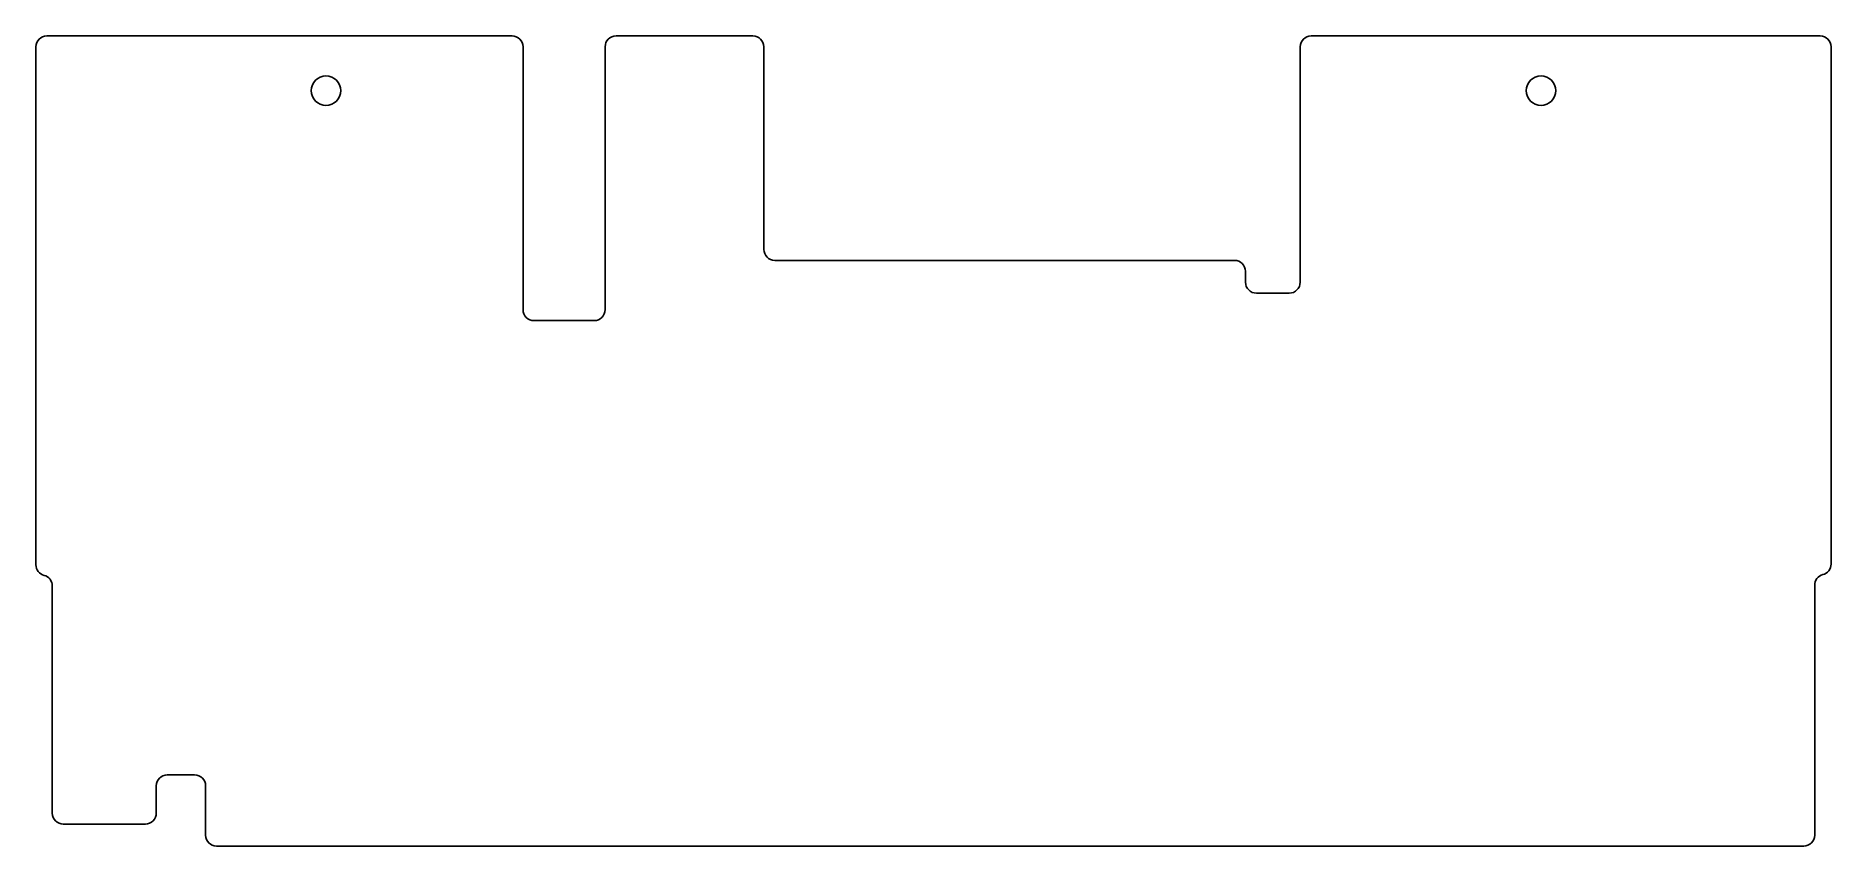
# Model space of a CAD drawing. Extents: x 3 to 331, y 0 to 148.
import ezdxf

# ---------------------------------------------------------------- set-up
doc = ezdxf.new("R2010")
doc.units = 0
doc.layers.add('Part__Feature258', color=7, linetype='CONTINUOUS')

msp = doc.modelspace()

# ---------------------------------------------------------------- linework, layer by layer
at = {"layer": 'Part__Feature258'}
for p, q in [((4.60362, 148.285, 41.0555), (89.6036, 148.285, 41.0555)), ((89.6036, 148.285, 44.0555), (4.60362, 148.285, 44.0555)), ((4.60362, 148.285, 44.0555), (4.60362, 148.285, 41.0555)), ((4.60362, 148.285, 44.0555), (4.60362, 148.285, 41.0555)), ((89.6036, 148.285, 44.0555), (4.60362, 148.285, 44.0555)), ((4.60362, 148.285, 41.0555), (89.6036, 148.285, 41.0555)), ((89.6036, 148.285, 41.0555), (89.6036, 148.285, 44.0555)), ((89.6036, 148.285, 41.0555), (89.6036, 148.285, 44.0555)), ((108.604, 148.285, 41.0555), (133.604, 148.285, 41.0555)), ((133.604, 148.285, 44.0555), (108.604, 148.285, 44.0555)), ((108.604, 148.285, 44.0555), (108.604, 148.285, 41.0555)), ((108.604, 148.285, 41.0555), (133.604, 148.285, 41.0555)), ((108.604, 148.285, 44.0555), (108.604, 148.285, 41.0555)), ((133.604, 148.285, 44.0555), (108.604, 148.285, 44.0555)), ((133.604, 148.285, 41.0555), (133.604, 148.285, 44.0555)), ((133.604, 148.285, 41.0555), (133.604, 148.285, 44.0555)), ((235.604, 148.285, 41.0555), (328.604, 148.285, 41.0555)), ((235.604, 148.285, 44.0555), (235.604, 148.285, 41.0555)), ((235.604, 148.285, 44.0555), (235.604, 148.285, 41.0555)), ((328.604, 148.285, 44.0555), (235.604, 148.285, 44.0555)), ((235.604, 148.285, 41.0555), (328.604, 148.285, 41.0555)), ((328.604, 148.285, 44.0555), (235.604, 148.285, 44.0555)), ((328.604, 148.285, 41.0555), (328.604, 148.285, 44.0555)), ((328.604, 148.285, 41.0555), (328.604, 148.285, 44.0555)), ((2.60362, 51.6783, 41.0555), (2.60362, 146.285, 41.0555)), ((2.60362, 146.285, 44.0555), (2.60362, 51.6783, 44.0555)), ((2.60362, 146.285, 41.0555), (2.60362, 146.285, 44.0555)), ((2.60362, 146.285, 41.0555), (2.60362, 146.285, 44.0555)), ((2.60362, 51.6783, 41.0555), (2.60362, 146.285, 41.0555)), ((2.60362, 146.285, 44.0555), (2.60362, 51.6783, 44.0555)), ((91.6036, 146.285, 41.0555), (91.6036, 98.285, 41.0555)), ((91.6036, 98.285, 44.0555), (91.6036, 146.285, 44.0555)), ((91.6036, 146.285, 41.0555), (91.6036, 98.285, 41.0555)), ((91.6036, 146.285, 44.0555), (91.6036, 146.285, 41.0555)), ((91.6036, 98.285, 44.0555), (91.6036, 146.285, 44.0555)), ((91.6036, 146.285, 44.0555), (91.6036, 146.285, 41.0555)), ((106.604, 98.285, 41.0555), (106.604, 146.285, 41.0555)), ((106.604, 146.285, 44.0555), (106.604, 98.285, 44.0555)), ((106.604, 146.285, 41.0555), (106.604, 146.285, 44.0555)), ((106.604, 146.285, 41.0555), (106.604, 146.285, 44.0555)), ((106.604, 98.285, 41.0555), (106.604, 146.285, 41.0555)), ((106.604, 146.285, 44.0555), (106.604, 98.285, 44.0555)), ((135.604, 146.285, 41.0555), (135.604, 109.285, 41.0555)), ((135.604, 109.285, 44.0555), (135.604, 146.285, 44.0555)), ((135.604, 146.285, 41.0555), (135.604, 109.285, 41.0555)), ((135.604, 146.285, 44.0555), (135.604, 146.285, 41.0555)), ((135.604, 109.285, 44.0555), (135.604, 146.285, 44.0555)), ((135.604, 146.285, 44.0555), (135.604, 146.285, 41.0555)), ((233.604, 103.285, 41.0555), (233.604, 146.285, 41.0555)), ((233.604, 146.285, 44.0555), (233.604, 103.285, 44.0555)), ((233.604, 146.285, 41.0555), (233.604, 146.285, 44.0555)), ((233.604, 103.285, 41.0555), (233.604, 146.285, 41.0555)), ((233.604, 146.285, 41.0555), (233.604, 146.285, 44.0555)), ((233.604, 146.285, 44.0555), (233.604, 103.285, 44.0555)), ((330.604, 146.285, 41.0555), (330.604, 51.8053, 41.0555)), ((330.604, 51.8053, 44.0555), (330.604, 146.285, 44.0555)), ((330.604, 146.285, 41.0555), (330.604, 51.8053, 41.0555)), ((330.604, 146.285, 44.0555), (330.604, 146.285, 41.0555)), ((330.604, 51.8053, 44.0555), (330.604, 146.285, 44.0555)), ((330.604, 146.285, 44.0555), (330.604, 146.285, 41.0555)), ((55.6036, 135.585, 41.0555), (55.6036, 135.585, 44.0555)), ((55.6036, 135.585, 41.0555), (55.6036, 135.585, 44.0555)), ((277.604, 135.585, 41.0555), (277.604, 135.585, 44.0555)), ((277.604, 135.585, 41.0555), (277.604, 135.585, 44.0555)), ((135.604, 109.285, 41.0555), (135.604, 109.285, 44.0555)), ((135.604, 109.285, 41.0555), (135.604, 109.285, 44.0555)), ((137.604, 107.285, 41.0555), (221.604, 107.285, 41.0555)), ((221.604, 107.285, 44.0555), (137.604, 107.285, 44.0555)), ((137.604, 107.285, 41.0555), (221.604, 107.285, 41.0555)), ((137.604, 107.285, 44.0555), (137.604, 107.285, 41.0555)), ((221.604, 107.285, 44.0555), (137.604, 107.285, 44.0555)), ((137.604, 107.285, 44.0555), (137.604, 107.285, 41.0555)), ((221.604, 107.285, 41.0555), (221.604, 107.285, 44.0555)), ((221.604, 107.285, 41.0555), (221.604, 107.285, 44.0555)), ((223.604, 105.285, 44.0555), (223.604, 105.285, 41.0555)), ((223.604, 103.285, 41.0555), (223.604, 105.285, 41.0555)), ((223.604, 105.285, 44.0555), (223.604, 105.285, 41.0555)), ((223.604, 105.285, 44.0555), (223.604, 103.285, 44.0555)), ((223.604, 103.285, 41.0555), (223.604, 105.285, 41.0555)), ((223.604, 105.285, 44.0555), (223.604, 103.285, 44.0555)), ((223.604, 103.285, 41.0555), (223.604, 103.285, 44.0555)), ((223.604, 103.285, 41.0555), (223.604, 103.285, 44.0555)), ((233.604, 103.285, 44.0555), (233.604, 103.285, 41.0555)), ((233.604, 103.285, 44.0555), (233.604, 103.285, 41.0555)), ((225.604, 101.285, 41.0555), (231.604, 101.285, 41.0555)), ((225.604, 101.285, 44.0555), (225.604, 101.285, 41.0555)), ((225.604, 101.285, 44.0555), (225.604, 101.285, 41.0555)), ((231.604, 101.285, 44.0555), (225.604, 101.285, 44.0555)), ((225.604, 101.285, 41.0555), (231.604, 101.285, 41.0555)), ((231.604, 101.285, 44.0555), (225.604, 101.285, 44.0555)), ((231.604, 101.285, 41.0555), (231.604, 101.285, 44.0555)), ((231.604, 101.285, 41.0555), (231.604, 101.285, 44.0555)), ((91.6036, 98.285, 41.0555), (91.6036, 98.285, 44.0555)), ((91.6036, 98.285, 41.0555), (91.6036, 98.285, 44.0555)), ((93.6036, 96.285, 41.0555), (104.604, 96.285, 41.0555)), ((104.604, 96.285, 44.0555), (93.6036, 96.285, 44.0555)), ((93.6036, 96.285, 41.0555), (104.604, 96.285, 41.0555)), ((93.6036, 96.285, 44.0555), (93.6036, 96.285, 41.0555)), ((104.604, 96.285, 44.0555), (93.6036, 96.285, 44.0555)), ((93.6036, 96.285, 44.0555), (93.6036, 96.285, 41.0555)), ((104.604, 96.285, 41.0555), (104.604, 96.285, 44.0555)), ((104.604, 96.285, 41.0555), (104.604, 96.285, 44.0555)), ((106.604, 98.285, 44.0555), (106.604, 98.285, 41.0555)), ((106.604, 98.285, 44.0555), (106.604, 98.285, 41.0555)), ((2.60362, 51.6783, 44.0555), (2.60362, 51.6783, 41.0555)), ((2.60362, 51.6783, 44.0555), (2.60362, 51.6783, 41.0555)), ((4.10362, 49.7418, 41.0555), (4.10362, 49.7418, 44.0555)), ((4.10362, 49.7418, 41.0555), (4.10362, 49.7418, 44.0555)), ((329.104, 49.8688, 41.0555), (329.104, 49.8688, 44.0555)), ((329.104, 49.8688, 41.0555), (329.104, 49.8688, 44.0555)), ((330.604, 51.8053, 41.0555), (330.604, 51.8053, 44.0555)), ((330.604, 51.8053, 41.0555), (330.604, 51.8053, 44.0555)), ((5.60362, 6.30529, 41.0555), (5.60362, 47.8053, 41.0555)), ((5.60362, 47.8053, 44.0555), (5.60362, 6.30529, 44.0555)), ((5.60362, 47.8053, 41.0555), (5.60362, 47.8053, 44.0555)), ((5.60362, 47.8053, 41.0555), (5.60362, 47.8053, 44.0555)), ((5.60362, 6.30529, 41.0555), (5.60362, 47.8053, 41.0555)), ((5.60362, 47.8053, 44.0555), (5.60362, 6.30529, 44.0555)), ((327.604, 47.9323, 41.0555), (327.604, 2.2853, 41.0555)), ((327.604, 2.2853, 44.0555), (327.604, 47.9323, 44.0555)), ((327.604, 47.9323, 41.0555), (327.604, 2.2853, 41.0555)), ((327.604, 47.9323, 44.0555), (327.604, 47.9323, 41.0555)), ((327.604, 2.2853, 44.0555), (327.604, 47.9323, 44.0555)), ((327.604, 47.9323, 44.0555), (327.604, 47.9323, 41.0555)), ((31.6036, 13.2853, 41.0555), (26.6036, 13.2853, 41.0555)), ((26.6036, 13.2853, 44.0555), (31.6036, 13.2853, 44.0555)), ((26.6036, 13.2853, 41.0555), (26.6036, 13.2853, 44.0555)), ((26.6036, 13.2853, 41.0555), (26.6036, 13.2853, 44.0555)), ((31.6036, 13.2853, 41.0555), (26.6036, 13.2853, 41.0555)), ((26.6036, 13.2853, 44.0555), (31.6036, 13.2853, 44.0555)), ((31.6036, 13.2853, 44.0555), (31.6036, 13.2853, 41.0555)), ((31.6036, 13.2853, 44.0555), (31.6036, 13.2853, 41.0555)), ((24.6036, 11.2853, 41.0555), (24.6036, 6.30529, 41.0555)), ((24.6036, 6.30529, 44.0555), (24.6036, 11.2853, 44.0555)), ((24.6036, 11.2853, 41.0555), (24.6036, 6.30529, 41.0555)), ((24.6036, 11.2853, 44.0555), (24.6036, 11.2853, 41.0555)), ((24.6036, 6.30529, 44.0555), (24.6036, 11.2853, 44.0555)), ((24.6036, 11.2853, 44.0555), (24.6036, 11.2853, 41.0555)), ((33.6036, 2.28529, 41.0555), (33.6036, 11.2853, 41.0555)), ((33.6036, 11.2853, 44.0555), (33.6036, 2.28529, 44.0555)), ((33.6036, 11.2853, 41.0555), (33.6036, 11.2853, 44.0555)), ((33.6036, 11.2853, 41.0555), (33.6036, 11.2853, 44.0555)), ((33.6036, 2.28529, 41.0555), (33.6036, 11.2853, 41.0555)), ((33.6036, 11.2853, 44.0555), (33.6036, 2.28529, 44.0555)), ((5.60362, 6.30529, 44.0555), (5.60362, 6.30529, 41.0555)), ((5.60362, 6.30529, 44.0555), (5.60362, 6.30529, 41.0555)), ((22.6036, 4.30529, 41.0555), (7.60362, 4.30529, 41.0555)), ((7.60362, 4.30529, 44.0555), (22.6036, 4.30529, 44.0555)), ((7.60362, 4.30529, 44.0555), (22.6036, 4.30529, 44.0555)), ((7.60362, 4.30529, 41.0555), (7.60362, 4.30529, 44.0555)), ((22.6036, 4.30529, 41.0555), (7.60362, 4.30529, 41.0555)), ((7.60362, 4.30529, 41.0555), (7.60362, 4.30529, 44.0555)), ((22.6036, 4.30529, 44.0555), (22.6036, 4.30529, 41.0555)), ((22.6036, 4.30529, 44.0555), (22.6036, 4.30529, 41.0555)), ((24.6036, 6.30529, 41.0555), (24.6036, 6.30529, 44.0555)), ((24.6036, 6.30529, 41.0555), (24.6036, 6.30529, 44.0555)), ((33.6036, 2.28529, 44.0555), (33.6036, 2.28529, 41.0555)), ((33.6036, 2.28529, 44.0555), (33.6036, 2.28529, 41.0555)), ((35.6036, 0.28529, 41.0555), (325.604, 0.28529, 41.0555)), ((325.604, 0.28529, 44.0555), (35.6036, 0.28529, 44.0555)), ((35.6036, 0.28529, 41.0555), (35.6036, 0.28529, 44.0555)), ((35.6036, 0.28529, 41.0555), (35.6036, 0.28529, 44.0555)), ((35.6036, 0.28529, 41.0555), (325.604, 0.28529, 41.0555)), ((325.604, 0.28529, 44.0555), (35.6036, 0.28529, 44.0555)), ((325.604, 0.2853, 44.0555), (325.604, 0.2853, 41.0555)), ((325.604, 0.2853, 44.0555), (325.604, 0.2853, 41.0555)), ((327.604, 2.2853, 41.0555), (327.604, 2.2853, 44.0555)), ((327.604, 2.2853, 41.0555), (327.604, 2.2853, 44.0555))]:
    msp.add_line(p, q, dxfattribs=at)
for centre in [(55.6036, 138.285), (55.6036, 138.285), (55.6036, 138.285), (55.6036, 138.285), (277.604, 138.285), (277.604, 138.285), (277.604, 138.285), (277.604, 138.285)]:
    msp.add_circle(centre, 2.7, dxfattribs=at)
for centre, start, end in [((4.60362, 146.285, 41.0555), 90, 180), ((4.60362, 146.285, 44.0555), 90, 180), ((4.60362, 146.285, 44.0555), 90, 180), ((4.60362, 146.285, 41.0555), 90, 180), ((89.6036, 146.285, 41.0555), 0, 90), ((89.6036, 146.285, 44.0555), 0, 90), ((89.6036, 146.285, 41.0555), 0, 90), ((89.6036, 146.285, 44.0555), 0, 90), ((108.604, 146.285, 41.0555), 90, 180), ((108.604, 146.285, 44.0555), 90, 180), ((108.604, 146.285, 44.0555), 90, 180), ((108.604, 146.285, 41.0555), 90, 180), ((133.604, 146.285, 41.0555), 0, 90), ((133.604, 146.285, 44.0555), 0, 90), ((133.604, 146.285, 41.0555), 0, 90), ((133.604, 146.285, 44.0555), 0, 90), ((235.604, 146.285, 41.0555), 90, 180), ((235.604, 146.285, 44.0555), 90, 180), ((235.604, 146.285, 41.0555), 90, 180), ((235.604, 146.285, 44.0555), 90, 180), ((328.604, 146.285, 41.0555), 0, 90), ((328.604, 146.285, 44.0555), 0, 90), ((328.604, 146.285, 41.0555), 0, 90), ((328.604, 146.285, 44.0555), 0, 90), ((137.604, 109.285, 41.0555), 180, -90), ((137.604, 109.285, 44.0555), 180, -90), ((137.604, 109.285, 44.0555), 180, -90), ((137.604, 109.285, 41.0555), 180, -90), ((221.604, 105.285, 44.0555), 0, 90), ((221.604, 105.285, 41.0555), 0, 90), ((221.604, 105.285, 41.0555), 0, 90), ((221.604, 105.285, 44.0555), 0, 90), ((225.604, 103.285, 41.0555), 180, -90), ((225.604, 103.285, 44.0555), 180, -90), ((225.604, 103.285, 41.0555), 180, -90), ((225.604, 103.285, 44.0555), 180, -90), ((231.604, 103.285, 41.0555), -90, 0), ((231.604, 103.285, 41.0555), -90, 0), ((231.604, 103.285, 44.0555), -90, 0), ((231.604, 103.285, 44.0555), -90, 0), ((93.6036, 98.285, 41.0555), 180, -90), ((93.6036, 98.285, 44.0555), 180, -90), ((93.6036, 98.285, 44.0555), 180, -90), ((93.6036, 98.285, 41.0555), 180, -90), ((104.604, 98.285, 41.0555), -90, 0), ((104.604, 98.285, 44.0555), -90, 0), ((104.604, 98.285, 44.0555), -90, 0), ((104.604, 98.285, 41.0555), -90, 0), ((4.60362, 51.6783, 41.0555), 180, -104.478), ((4.60362, 51.6783, 44.0555), 180, -104.478), ((4.60362, 51.6783, 41.0555), 180, -104.478), ((4.60362, 51.6783, 44.0555), 180, -104.478), ((3.60362, 47.8053, 41.0555), 0, 75.5225), ((3.60362, 47.8053, 44.0555), 0, 75.5225), ((3.60362, 47.8053, 44.0555), 0, 75.5225), ((3.60362, 47.8053, 41.0555), 0, 75.5225), ((329.604, 47.9323, 41.0555), 104.478, 180), ((329.604, 47.9323, 44.0555), 104.478, 180), ((329.604, 47.9323, 44.0555), 104.478, 180), ((329.604, 47.9323, 41.0555), 104.478, 180), ((328.604, 51.8053, 41.0555), -75.5225, 0), ((328.604, 51.8053, 44.0555), -75.5225, 0), ((328.604, 51.8053, 41.0555), -75.5225, 0), ((328.604, 51.8053, 44.0555), -75.5225, 0), ((26.6036, 11.2853, 41.0555), 90, -180), ((26.6036, 11.2853, 44.0555), 90, -180), ((26.6036, 11.2853, 41.0555), 90, -180), ((26.6036, 11.2853, 44.0555), 90, -180), ((31.6036, 11.2853, 41.0555), 0.0000027, 90), ((31.6036, 11.2853, 44.0555), 0.0000027, 90), ((31.6036, 11.2853, 41.0555), 0.0000027, 90), ((31.6036, 11.2853, 44.0555), 0.0000027, 90), ((7.60362, 6.30529, 41.0555), 180, -90), ((7.60362, 6.30529, 44.0555), 180, -90), ((7.60362, 6.30529, 41.0555), 180, -90), ((7.60362, 6.30529, 44.0555), 180, -90), ((22.6036, 6.30529, 41.0555), -90, 0.0000027), ((22.6036, 6.30529, 44.0555), -90, 0.0000027), ((22.6036, 6.30529, 44.0555), -90, 0.0000027), ((22.6036, 6.30529, 41.0555), -90, 0.0000027), ((35.6036, 2.28529, 41.0555), -180, -90), ((35.6036, 2.28529, 44.0555), -180, -90), ((35.6036, 2.28529, 44.0555), -180, -90), ((35.6036, 2.28529, 41.0555), -180, -90), ((325.604, 2.2853, 41.0555), -90, 0), ((325.604, 2.2853, 44.0555), -90, 0), ((325.604, 2.2853, 41.0555), -90, 0), ((325.604, 2.2853, 44.0555), -90, 0)]:
    msp.add_arc(centre, 2, start, end, dxfattribs=at)

doc.saveas('drawing.dxf')
